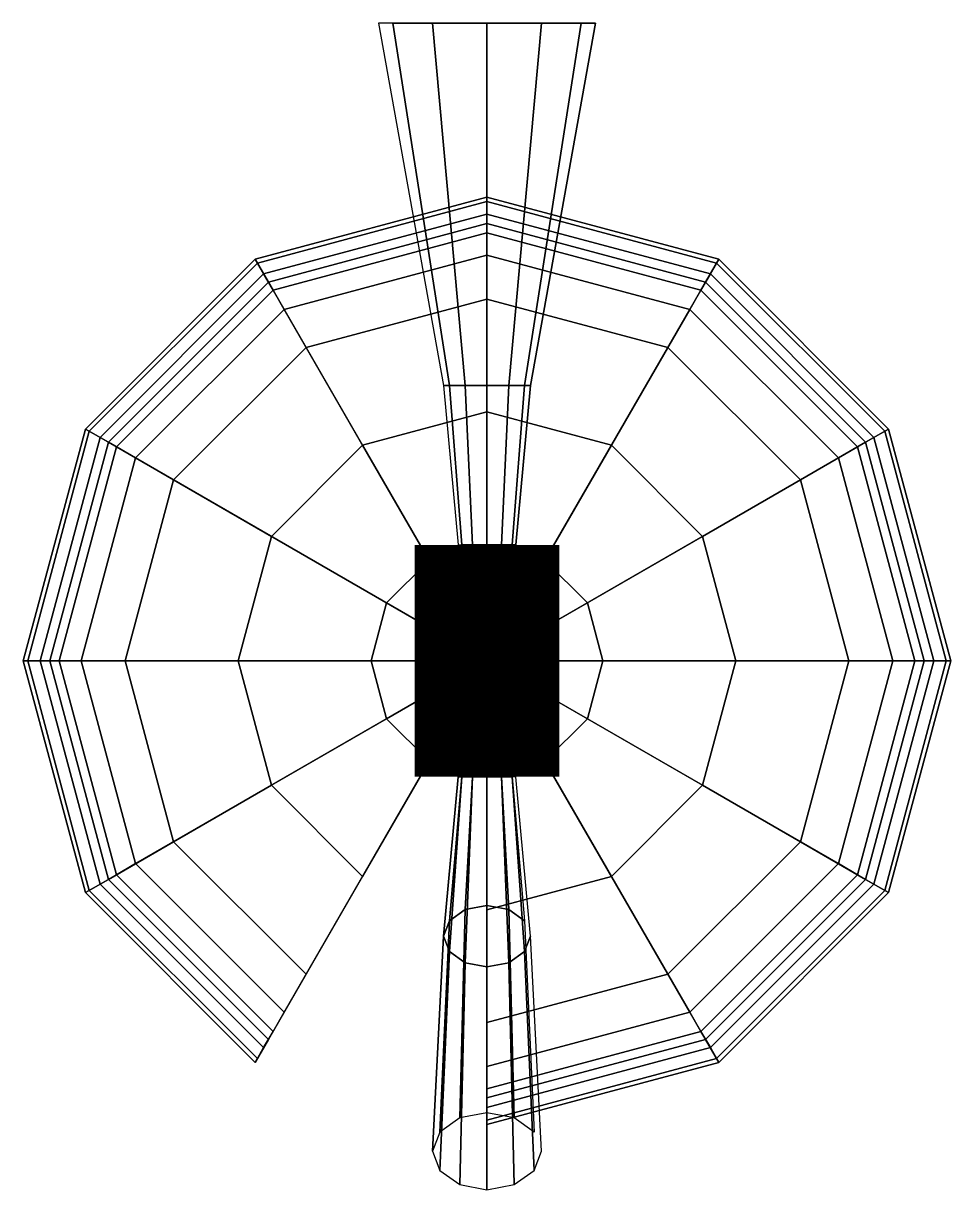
# Model space of a CAD drawing. Extents: x -0.102 to 0.102, y -0.116 to 0.14.
import ezdxf

# ---------------------------------------------------------------- set-up
doc = ezdxf.new("R2010")
doc.units = 0
doc.header["$MEASUREMENT"] = 0
doc.layers.get('0').update_dxf_attribs({"linetype": 'CONTINUOUS'})

msp = doc.modelspace()

# ---------------------------------------------------------------- linework, layer by layer
at = {"const_width": 0.03175, "elevation": 0.8001}
msp.add_lwpolyline([(0, -0.0254), (0, 0.0254)], dxfattribs=at)
at = {"extrusion": (1, -6.12574e-17, -1.83772e-16)}
for radius in [0.01905, 0.01667]:
    msp.add_circle((0, 0.88265, -0.00952), radius, dxfattribs=at)
for centre, radius in [((0, 0, 0.7874), 0.0127), ((0, 0, 0.8509), 0.00635)]:
    msp.add_circle(centre, radius)

# ---------------------------------------------------------------- meshes
at = {"color": 8}
mesh = msp.add_polymesh((2, 12), dxfattribs=dict(at, n_close=True))
for k, corner in enumerate([(-0.00952, 0.06033, 0.83503), (-0.00825, 0.06033, 0.83979), (-0.00476, 0.06033, 0.84327), (0, 0.06033, 0.84455), (0.00476, 0.06033, 0.84327), (0.00825, 0.06033, 0.83979), (0.00953, 0.06033, 0.83503), (0.00825, 0.06033, 0.83026), (0.00476, 0.06033, 0.82678), (0, 0.06033, 0.8255), (-0.00476, 0.06033, 0.82678), (-0.00825, 0.06033, 0.83026), (-0.02381, 0.1397, 0.83185), (-0.02062, 0.1397, 0.84376), (-0.01191, 0.1397, 0.85247), (0, 0.1397, 0.85566), (0.01191, 0.1397, 0.85247), (0.02062, 0.1397, 0.84376), (0.02381, 0.1397, 0.83185), (0.02062, 0.1397, 0.81994), (0.01191, 0.1397, 0.81123), (0, 0.1397, 0.80804), (-0.01191, 0.1397, 0.81123), (-0.02062, 0.1397, 0.81994)]):
    mesh.set_mesh_vertex(divmod(k, 12), corner)
at = {"color": 1}
mesh = msp.add_polymesh((12, 12), dxfattribs=dict(at, m_close=True))
for k, corner in enumerate([(0, 0), (0, -0.0889), (0, -0.09376, 0.00097), (0, -0.09788, 0.00372), (0, -0.10063, 0.00784), (0, -0.1016, 0.0127), (0, -0.1016, 0.7112), (0, -0.0958, 0.74036), (0, -0.07928, 0.76508), (0, -0.05456, 0.7816), (0, -0.0254, 0.7874), (0, 0, 0.7874), (0, 0), (0.04445, -0.07699), (0.04688, -0.0812, 0.00097), (0.04894, -0.08477, 0.00372), (0.05032, -0.08715, 0.00784), (0.0508, -0.08799, 0.0127), (0.0508, -0.08799, 0.7112), (0.0479, -0.08296, 0.74036), (0.03964, -0.06866, 0.76508), (0.02728, -0.04725, 0.7816), (0.0127, -0.022, 0.7874), (0, 0, 0.7874), (0, 0), (0.07699, -0.04445), (0.0812, -0.04688, 0.00097), (0.08477, -0.04894, 0.00372), (0.08715, -0.05032, 0.00784), (0.08799, -0.0508, 0.0127), (0.08799, -0.0508, 0.7112), (0.08296, -0.0479, 0.74036), (0.06866, -0.03964, 0.76508), (0.04725, -0.02728, 0.7816), (0.022, -0.0127, 0.7874), (0, 0, 0.7874), (0, 0), (0.0889, 0), (0.09376, 0, 0.00097), (0.09788, 0, 0.00372), (0.10063, 0, 0.00784), (0.1016, 0, 0.0127), (0.1016, 0, 0.7112), (0.0958, 0, 0.74036), (0.07928, 0, 0.76508), (0.05456, 0, 0.7816), (0.0254, 0, 0.7874), (0, 0, 0.7874), (0, 0), (0.07699, 0.04445), (0.0812, 0.04688, 0.00097), (0.08477, 0.04894, 0.00372), (0.08715, 0.05032, 0.00784), (0.08799, 0.0508, 0.0127), (0.08799, 0.0508, 0.7112), (0.08296, 0.0479, 0.74036), (0.06866, 0.03964, 0.76508), (0.04725, 0.02728, 0.7816), (0.022, 0.0127, 0.7874), (0, 0, 0.7874), (0, 0), (0.04445, 0.07699), (0.04688, 0.0812, 0.00097), (0.04894, 0.08477, 0.00372), (0.05032, 0.08715, 0.00784), (0.0508, 0.08799, 0.0127), (0.0508, 0.08799, 0.7112), (0.0479, 0.08296, 0.74036), (0.03964, 0.06866, 0.76508), (0.02728, 0.04725, 0.7816), (0.0127, 0.022, 0.7874), (0, 0, 0.7874), (0, 0), (0, 0.0889), (0, 0.09376, 0.00097), (0, 0.09788, 0.00372), (0, 0.10063, 0.00784), (0, 0.1016, 0.0127), (0, 0.1016, 0.7112), (0, 0.0958, 0.74036), (0, 0.07928, 0.76508), (0, 0.05456, 0.7816), (0, 0.0254, 0.7874), (0, 0, 0.7874), (0, 0), (-0.04445, 0.07699), (-0.04688, 0.0812, 0.00097), (-0.04894, 0.08477, 0.00372), (-0.05032, 0.08715, 0.00784), (-0.0508, 0.08799, 0.0127), (-0.0508, 0.08799, 0.7112), (-0.0479, 0.08296, 0.74036), (-0.03964, 0.06866, 0.76508), (-0.02728, 0.04725, 0.7816), (-0.0127, 0.022, 0.7874), (0, 0, 0.7874), (0, 0), (-0.07699, 0.04445), (-0.0812, 0.04688, 0.00097), (-0.08477, 0.04894, 0.00372), (-0.08715, 0.05032, 0.00784), (-0.08799, 0.0508, 0.0127), (-0.08799, 0.0508, 0.7112), (-0.08296, 0.0479, 0.74036), (-0.06866, 0.03964, 0.76508), (-0.04725, 0.02728, 0.7816), (-0.022, 0.0127, 0.7874), (0, 0, 0.7874), (0, 0), (-0.0889, 0), (-0.09376, 0, 0.00097), (-0.09788, 0, 0.00372), (-0.10063, 0, 0.00784), (-0.1016, 0, 0.0127), (-0.1016, 0, 0.7112), (-0.0958, 0, 0.74036), (-0.07928, 0, 0.76508), (-0.05456, 0, 0.7816), (-0.0254, 0, 0.7874), (0, 0, 0.7874), (0, 0), (-0.07699, -0.04445), (-0.0812, -0.04688, 0.00097), (-0.08477, -0.04894, 0.00372), (-0.08715, -0.05032, 0.00784), (-0.08799, -0.0508, 0.0127), (-0.08799, -0.0508, 0.7112), (-0.08296, -0.0479, 0.74036), (-0.06866, -0.03964, 0.76508), (-0.04725, -0.02728, 0.7816), (-0.022, -0.0127, 0.7874), (0, 0, 0.7874), (0, 0), (-0.04445, -0.07699), (-0.04688, -0.0812, 0.00097), (-0.04894, -0.08477, 0.00372), (-0.05032, -0.08715, 0.00784), (-0.0508, -0.08799, 0.0127), (-0.0508, -0.08799, 0.7112), (-0.0479, -0.08296, 0.74036), (-0.03964, -0.06866, 0.76508), (-0.02728, -0.04725, 0.7816), (-0.0127, -0.022, 0.7874), (0, 0, 0.7874)]):
    mesh.set_mesh_vertex(divmod(k, 12), corner)
at = {"color": 8}
mesh = msp.add_polymesh((2, 12), dxfattribs=dict(at, n_close=True))
for k, corner in enumerate([(-0.00635, 0.0254, 0.83503), (-0.0055, 0.0254, 0.8382), (-0.00317, 0.0254, 0.84052), (0, 0.0254, 0.84137), (0.00318, 0.0254, 0.84052), (0.0055, 0.0254, 0.8382), (0.00635, 0.0254, 0.83503), (0.0055, 0.0254, 0.83185), (0.00318, 0.0254, 0.82953), (0, 0.0254, 0.82867), (-0.00317, 0.0254, 0.82953), (-0.0055, 0.0254, 0.83185), (-0.00952, 0.06033, 0.83503), (-0.00825, 0.06033, 0.83979), (-0.00476, 0.06033, 0.84327), (0, 0.06033, 0.84455), (0.00476, 0.06033, 0.84327), (0.00825, 0.06033, 0.83979), (0.00953, 0.06033, 0.83503), (0.00825, 0.06033, 0.83026), (0.00476, 0.06033, 0.82678), (0, 0.06033, 0.8255), (-0.00476, 0.06033, 0.82678), (-0.00825, 0.06033, 0.83026)]):
    mesh.set_mesh_vertex(divmod(k, 12), corner)
mesh = msp.add_polymesh((2, 12), dxfattribs=dict(at, n_close=True))
for k, corner in enumerate([(0.00635, -0.0254, 0.83503), (0.0055, -0.0254, 0.8382), (0.00318, -0.0254, 0.84052), (0, -0.0254, 0.84137), (-0.00317, -0.0254, 0.84052), (-0.0055, -0.0254, 0.8382), (-0.00635, -0.0254, 0.83503), (-0.0055, -0.0254, 0.83185), (-0.00317, -0.0254, 0.82953), (0, -0.0254, 0.82867), (0.00318, -0.0254, 0.82953), (0.0055, -0.0254, 0.83185), (0.00953, -0.06032, 0.83503), (0.00825, -0.06369, 0.83839), (0.00476, -0.06616, 0.84086), (0, -0.06706, 0.84176), (-0.00476, -0.06616, 0.84086), (-0.00825, -0.06369, 0.83839), (-0.00952, -0.06032, 0.83503), (-0.00825, -0.05696, 0.83166), (-0.00476, -0.05449, 0.82919), (0, -0.05359, 0.82829), (0.00476, -0.05449, 0.82919), (0.00825, -0.05696, 0.83166)]):
    mesh.set_mesh_vertex(divmod(k, 12), corner)
mesh = msp.add_polymesh((2, 12), dxfattribs=dict(at, n_close=True))
for k, corner in enumerate([(0.00953, -0.06032, 0.83503), (0.00825, -0.06369, 0.83839), (0.00476, -0.06616, 0.84086), (0, -0.06706, 0.84176), (-0.00476, -0.06616, 0.84086), (-0.00825, -0.06369, 0.83839), (-0.00952, -0.06032, 0.83503), (-0.00825, -0.05696, 0.83166), (-0.00476, -0.05449, 0.82919), (0, -0.05359, 0.82829), (0.00476, -0.05449, 0.82919), (0.00825, -0.05696, 0.83166), (0.01191, -0.10747, 0.78788), (0.01031, -0.11168, 0.79209), (0.00595, -0.11476, 0.79517), (0, -0.11589, 0.7963), (-0.00595, -0.11476, 0.79517), (-0.01031, -0.11168, 0.79209), (-0.01191, -0.10747, 0.78788), (-0.01031, -0.10326, 0.78367), (-0.00595, -0.10018, 0.78059), (0, -0.09905, 0.77946), (0.00595, -0.10018, 0.78059), (0.01031, -0.10326, 0.78367)]):
    mesh.set_mesh_vertex(divmod(k, 12), corner)

doc.saveas('drawing.dxf')
